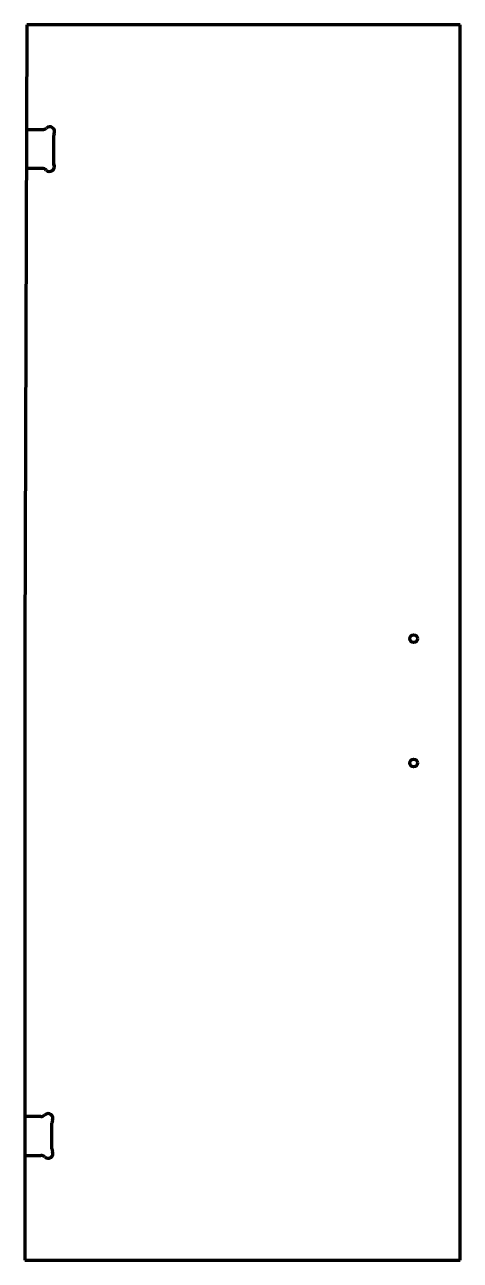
# Model space of a CAD drawing. Header units: inches. Extents: x 0 to 28, y 0 to 79.5.
import ezdxf

# ---------------------------------------------------------------- set-up
doc = ezdxf.new("R2010")
doc.units = ezdxf.units.IN
doc.header["$MEASUREMENT"] = 0
doc.layers.add('1', color=7, linetype='Continuous')

msp = doc.modelspace()

# ---------------------------------------------------------------- linework, layer by layer
at = {"color": 7, "lineweight": 90}
for p, q in [((0.125, 79.5), (0, 39.5)), ((28, 79.5), (0.125, 79.5)), ((28, 0), (28, 79.5)), ((0, 39.5), (0, 0)), ((0, 0), (28, 0))]:
    msp.add_line(p, q, dxfattribs=at)
at = {"layer": '1', "color": 7, "lineweight": 90}
for p, q in [((0.104, 72.75), (1.132, 72.747)), ((1.853, 72.333), (1.847, 70.656)), ((1.124, 70.247), (0.096, 70.25)), ((1.028, 9.25), (0, 9.25)), ((1.75, 7.161), (1.75, 8.839)), ((0, 6.75), (1.028, 6.75))]:
    msp.add_line(p, q, dxfattribs=at)
at = {"layer": '1', "color": 1, "lineweight": 90}
for centre in [(25, 40), (25, 32)]:
    msp.add_circle(centre, 0.25, dxfattribs=at)
at = {"layer": '1', "color": 7, "lineweight": 90}
for centre, radius, start, end in [((1.133, 73.122), 0.375, 269.82095, 313.16271), ((1.604, 72.62), 0.312, 335.20097, 493.16271), ((2.228, 72.332), 0.375, 155.20097, 179.82095), ((1.123, 69.872), 0.375, 46.47919, 89.82095), ((1.596, 70.37), 0.312, 226.47919, 384.44093), ((2.222, 70.655), 0.375, 179.82095, 204.44093), ((1.028, 9.625), 0.375, 270, 313.34176), ((1.5, 9.125), 0.312, 335.38002, 493.34176), ((2.125, 8.839), 0.375, 155.38002, 180), ((2.125, 7.161), 0.375, 180, 204.61998), ((1.028, 6.375), 0.375, 46.65824, 90), ((1.5, 6.875), 0.312, 226.65824, 384.61998)]:
    msp.add_arc(centre, radius, start, end, dxfattribs=at)

doc.saveas('drawing.dxf')
